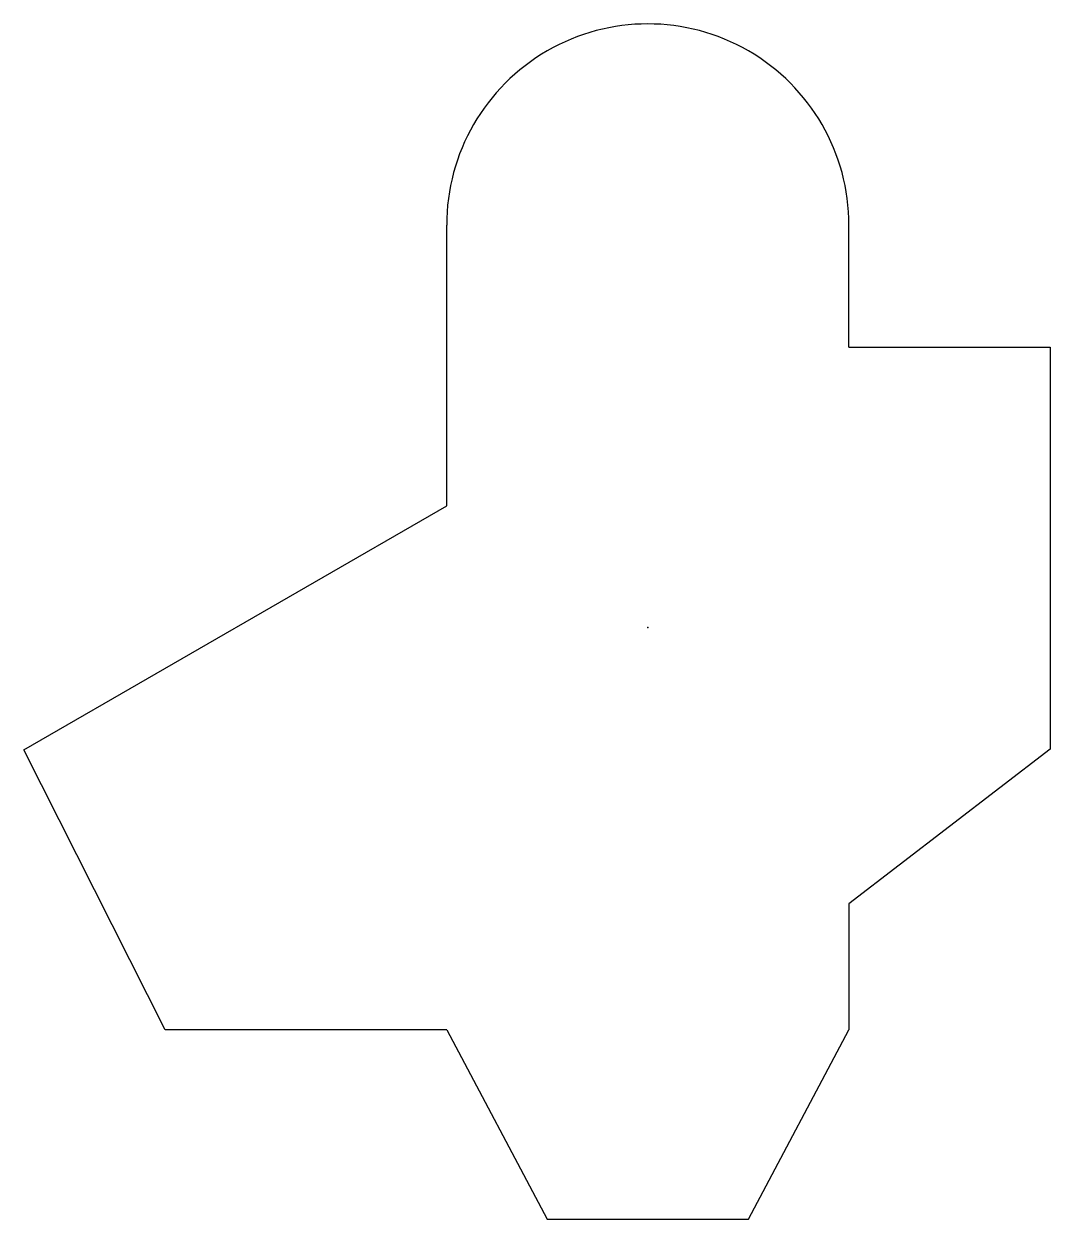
# Model space of a CAD drawing. Header units: millimetres. Extents: x -1551 to 1000, y -1471 to 1500.
import ezdxf

# ---------------------------------------------------------------- set-up
doc = ezdxf.new("R2010")
doc.units = ezdxf.units.MM
doc.header["$MEASUREMENT"] = 0
doc.layers.add('Shape4 v2_Sketch1', color=7, linetype='Continuous')

msp = doc.modelspace()

# ---------------------------------------------------------------- linework, layer by layer
at = {"layer": 'Shape4 v2_Sketch1'}
for p, q in [((-500, 302.4), (-500, 1000)), ((500, 697), (500, 1000)), ((500, 697), (1000, 697)), ((1000, 697), (1000, -303)), ((-1550.9, -304.3), (-500, 302.4)), ((-1200, -1000), (-1550.9, -304.3)), ((1000, -303), (500, -687.1)), ((500, -687.1), (500, -1000)), ((-500, -1000), (-1200, -1000)), ((-500, -1000), (-250, -1470.9)), ((250, -1470.9), (500, -1000)), ((-250, -1470.9), (250, -1470.9))]:
    msp.add_line(p, q, dxfattribs=at)
msp.add_arc((0, 1000.2), 500, 359.979, 180.021, dxfattribs=at)
msp.add_point((0, 0), dxfattribs=at)
msp.add_point((0, 0), dxfattribs=at)

doc.saveas('drawing.dxf')
